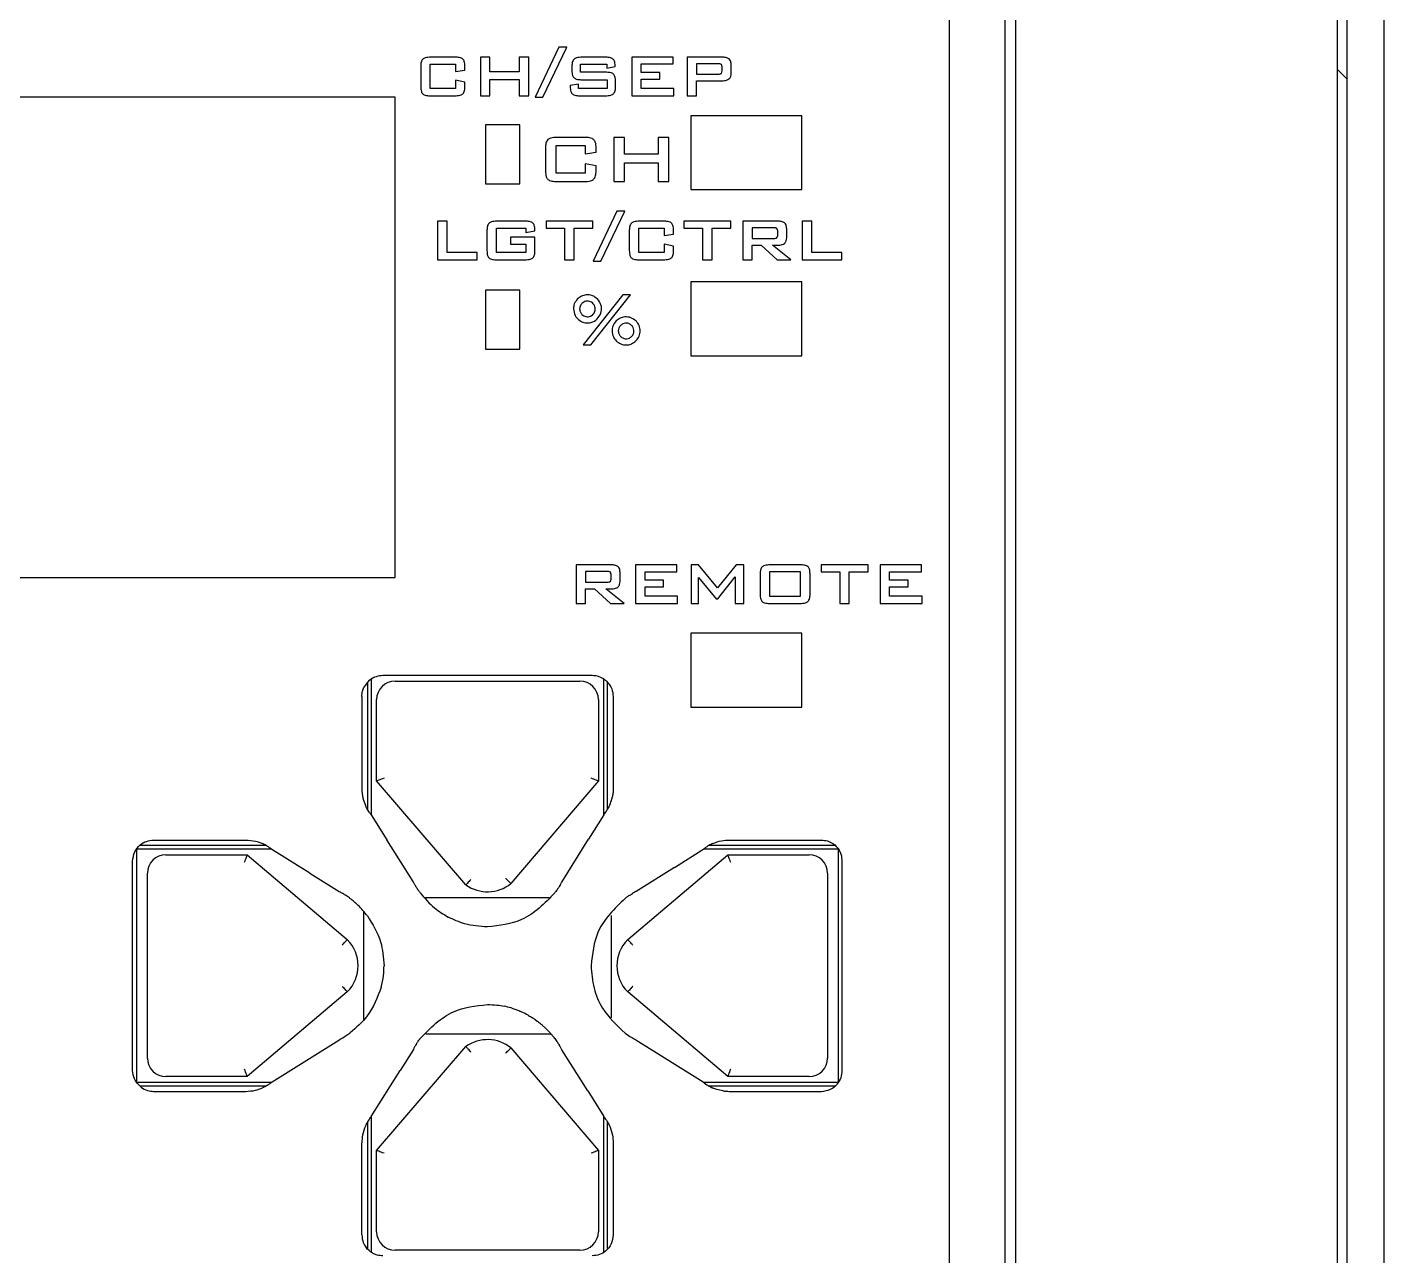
# Model space of a CAD drawing. Header units: millimetres. Extents: x 8 to 774, y 1 to 562.
# Drawn here: x 155.95 to 192.65, y 330.53 to 363.78 of the extents above; entities that cross this region are included whole.
import ezdxf

# ---------------------------------------------------------------- set-up
doc = ezdxf.new("R2010")
doc.units = ezdxf.units.MM
doc.layers.get('0').update_dxf_attribs({"lineweight": 9})

# ---------------------------------------------------------------- blocks, each defined once
blk = doc.blocks.new('A$C69731D33')
at = {"color": 7, "linetype": 'Continuous', "lineweight": 30}
for p, q in [((59, -2), (59, -127.5)), ((60, -2), (60, -127.5)), ((58.75, -127.946), (58.75, -2.7)), ((50.039, -9.711), (50.039, -90.289)), ((49.75, -10), (49.75, -90)), ((48.251, -87.501), (48.251, -12.5)), ((37.681, -21.647), (37.039, -23.001)), ((37.247, -23.001), (37.893, -21.647)), ((37.893, -21.647), (37.681, -21.647)), ((34.866, -21.917), (34.214, -21.917)), ((35.815, -21.917), (35.558, -21.917)), ((35.558, -21.917), (35.558, -22.961)), ((35.815, -22.314), (35.815, -21.917)), ((36.864, -21.917), (36.61, -21.917)), ((36.61, -21.917), (36.61, -22.314)), ((36.864, -22.961), (36.864, -21.917)), ((38.927, -21.917), (38.308, -21.917)), ((40.775, -21.917), (39.654, -21.917)), ((39.654, -21.917), (39.654, -22.961)), ((40.775, -22.101), (40.775, -21.917)), ((41.156, -21.917), (41.156, -22.961)), ((42.096, -21.917), (41.156, -21.917)), ((33.943, -22.163), (33.943, -22.714)), ((34.197, -22.761), (34.197, -22.109)), ((34.197, -22.109), (34.883, -22.109)), ((34.883, -22.109), (34.883, -22.302)), ((34.883, -22.302), (35.14, -22.264)), ((35.14, -22.264), (35.14, -22.163)), ((36.61, -22.314), (35.815, -22.314)), ((38.034, -22.163), (38.034, -22.28)), ((38.263, -22.325), (38.263, -22.104)), ((38.263, -22.104), (38.982, -22.104)), ((38.943, -22.325), (38.263, -22.325)), ((38.982, -22.104), (38.982, -22.216)), ((38.982, -22.216), (39.202, -22.169)), ((39.202, -22.169), (39.202, -22.144)), ((39.911, -22.329), (39.911, -22.101)), ((39.911, -22.101), (40.775, -22.101)), ((40.414, -22.329), (39.911, -22.329)), ((40.414, -22.509), (40.414, -22.329)), ((41.988, -22.097), (41.406, -22.097)), ((41.406, -22.097), (41.406, -22.374)), ((41.406, -22.374), (41.988, -22.374)), ((42.103, -22.181), (42.079, -22.116)), ((42.079, -22.355), (42.103, -22.29)), ((42.103, -22.29), (42.103, -22.181)), ((42.341, -22.351), (42.341, -22.12)), ((58.75, -22.25), (59, -22.5)), ((35.14, -22.591), (34.883, -22.539)), ((34.883, -22.539), (34.883, -22.761)), ((35.14, -22.714), (35.14, -22.591)), ((35.815, -22.521), (36.61, -22.521)), ((35.815, -22.961), (35.815, -22.521)), ((36.61, -22.521), (36.61, -22.961)), ((38.216, -22.643), (37.989, -22.685)), ((37.989, -22.685), (37.989, -22.714)), ((38.216, -22.766), (38.216, -22.643)), ((38.308, -22.527), (38.984, -22.527)), ((38.984, -22.527), (38.984, -22.766)), ((39.214, -22.714), (39.214, -22.571)), ((39.911, -22.766), (39.911, -22.509)), ((39.911, -22.509), (40.414, -22.509)), ((41.406, -22.961), (41.406, -22.554)), ((41.406, -22.554), (42.096, -22.554)), ((33.248, -23.001), (1.749, -23.001)), ((33.248, -36), (33.248, -23.001)), ((34.883, -22.761), (34.197, -22.761)), ((34.214, -22.961), (34.866, -22.961)), ((35.558, -22.961), (35.815, -22.961)), ((36.61, -22.961), (36.864, -22.961)), ((37.039, -23.001), (37.247, -23.001)), ((38.984, -22.766), (38.216, -22.766)), ((38.265, -22.961), (38.943, -22.961)), ((39.654, -22.961), (40.788, -22.961)), ((40.788, -22.766), (39.911, -22.766)), ((40.788, -22.961), (40.788, -22.766)), ((41.156, -22.961), (41.406, -22.961)), ((35.698, -23.745), (35.698, -25.345)), ((36.627, -23.745), (35.698, -23.745)), ((36.627, -25.345), (36.627, -23.745)), ((44.25, -23.5), (41.25, -23.5)), ((41.25, -23.5), (41.25, -25.5)), ((44.25, -25.5), (44.25, -23.5)), ((38.374, -24.088), (37.629, -24.088)), ((39.459, -24.088), (39.165, -24.088)), ((39.165, -24.088), (39.165, -25.282)), ((39.459, -24.542), (39.459, -24.088)), ((40.657, -24.088), (40.367, -24.088)), ((40.367, -24.088), (40.367, -24.542)), ((40.657, -25.282), (40.657, -24.088)), ((37.318, -24.37), (37.318, -24.999)), ((37.609, -25.053), (37.609, -24.308)), ((37.609, -24.308), (38.393, -24.308)), ((38.393, -24.308), (38.393, -24.528)), ((38.393, -24.528), (38.687, -24.485)), ((38.687, -24.485), (38.687, -24.37)), ((40.367, -24.542), (39.459, -24.542)), ((38.687, -24.859), (38.393, -24.8)), ((38.393, -24.8), (38.393, -25.053)), ((38.687, -24.999), (38.687, -24.859)), ((39.459, -24.779), (40.367, -24.779)), ((39.459, -25.282), (39.459, -24.779)), ((40.367, -24.779), (40.367, -25.282)), ((38.393, -25.053), (37.609, -25.053)), ((37.629, -25.282), (38.374, -25.282)), ((39.165, -25.282), (39.459, -25.282)), ((40.367, -25.282), (40.657, -25.282)), ((35.698, -25.345), (36.627, -25.345)), ((41.25, -25.5), (44.25, -25.5)), ((34.655, -26.355), (34.398, -26.355)), ((34.398, -26.355), (34.398, -27.399)), ((34.655, -27.204), (34.655, -26.355)), ((36.763, -26.355), (36.007, -26.355)), ((38.597, -26.355), (37.333, -26.355)), ((37.333, -26.355), (37.333, -26.542)), ((38.597, -26.542), (38.597, -26.355)), ((39.25, -26.085), (38.609, -27.439)), ((38.817, -27.439), (39.464, -26.085)), ((39.464, -26.085), (39.25, -26.085)), ((40.51, -26.355), (39.858, -26.355)), ((42.33, -26.355), (41.066, -26.355)), ((41.066, -26.355), (41.066, -26.542)), ((42.33, -26.542), (42.33, -26.355)), ((42.659, -26.355), (42.659, -27.399)), ((43.6, -26.355), (42.659, -26.355)), ((44.521, -26.355), (44.264, -26.355)), ((44.264, -26.355), (44.264, -27.399)), ((44.521, -27.204), (44.521, -26.355)), ((35.735, -26.601), (35.735, -27.152)), ((35.99, -27.199), (35.99, -26.547)), ((35.99, -26.547), (36.784, -26.547)), ((37.034, -26.791), (36.37, -26.791)), ((36.37, -26.791), (36.37, -26.977)), ((36.784, -26.547), (36.784, -26.659)), ((36.784, -26.659), (37.034, -26.617)), ((37.034, -26.617), (37.034, -26.589)), ((37.034, -27.152), (37.034, -26.791)), ((37.333, -26.542), (37.837, -26.542)), ((37.837, -26.542), (37.837, -27.399)), ((38.092, -27.399), (38.092, -26.542)), ((38.092, -26.542), (38.597, -26.542)), ((39.587, -26.601), (39.587, -27.152)), ((39.841, -27.199), (39.841, -26.547)), ((39.841, -26.547), (40.527, -26.547)), ((40.527, -26.547), (40.527, -26.74)), ((40.527, -26.74), (40.784, -26.702)), ((40.784, -26.702), (40.784, -26.601)), ((41.066, -26.542), (41.57, -26.542)), ((41.57, -26.542), (41.57, -27.399)), ((41.825, -27.399), (41.825, -26.542)), ((41.825, -26.542), (42.33, -26.542)), ((42.91, -26.535), (42.91, -26.824)), ((43.491, -26.535), (42.91, -26.535)), ((43.607, -26.619), (43.582, -26.554)), ((43.582, -26.805), (43.607, -26.74)), ((43.607, -26.74), (43.607, -26.619)), ((43.844, -26.804), (43.844, -26.558)), ((36.37, -26.977), (36.784, -26.977)), ((36.784, -26.977), (36.784, -27.199)), ((40.784, -27.029), (40.527, -26.977)), ((40.527, -26.977), (40.527, -27.199)), ((40.784, -27.152), (40.784, -27.029)), ((42.91, -26.824), (43.491, -26.824)), ((42.91, -27.399), (42.91, -27.004)), ((42.91, -27.004), (43.15, -27.004)), ((43.15, -27.004), (43.587, -27.399)), ((43.953, -27.399), (43.456, -27.004)), ((43.456, -27.004), (43.6, -27.004)), ((34.398, -27.399), (35.474, -27.399)), ((35.474, -27.204), (34.655, -27.204)), ((35.474, -27.399), (35.474, -27.204)), ((36.784, -27.199), (35.99, -27.199)), ((36.007, -27.399), (36.763, -27.399)), ((37.837, -27.399), (38.092, -27.399)), ((38.609, -27.439), (38.817, -27.439)), ((40.527, -27.199), (39.841, -27.199)), ((39.858, -27.399), (40.51, -27.399)), ((41.57, -27.399), (41.825, -27.399)), ((42.659, -27.399), (42.91, -27.399)), ((43.587, -27.399), (43.953, -27.399)), ((44.264, -27.399), (45.339, -27.399)), ((45.339, -27.204), (44.521, -27.204)), ((45.339, -27.399), (45.339, -27.204)), ((35.698, -28.219), (35.698, -29.819)), ((36.627, -28.219), (35.698, -28.219)), ((36.627, -29.819), (36.627, -28.219)), ((44.25, -28), (41.25, -28)), ((41.25, -28), (41.25, -30)), ((44.25, -30), (44.25, -28)), ((39.409, -28.349), (38.335, -29.703)), ((38.545, -29.703), (39.62, -28.349)), ((39.62, -28.349), (39.409, -28.349)), ((38.335, -29.703), (38.545, -29.703)), ((35.698, -29.819), (36.627, -29.819)), ((41.25, -30), (44.25, -30)), ((38.151, -35.654), (38.151, -36.698)), ((39.091, -35.654), (38.151, -35.654)), ((38.402, -35.834), (38.402, -36.123)), ((38.982, -35.834), (38.402, -35.834)), ((39.098, -35.918), (39.074, -35.853)), ((39.098, -36.039), (39.098, -35.918)), ((39.336, -36.103), (39.336, -35.857)), ((40.876, -35.654), (39.756, -35.654)), ((39.756, -35.654), (39.756, -36.698)), ((40.012, -36.067), (40.012, -35.839)), ((40.012, -35.839), (40.876, -35.839)), ((40.876, -35.839), (40.876, -35.654)), ((41.46, -35.654), (41.257, -35.654)), ((41.257, -35.654), (41.257, -36.698)), ((41.972, -36.274), (41.46, -35.654)), ((42.481, -35.654), (41.972, -36.274)), ((42.686, -35.654), (42.481, -35.654)), ((42.686, -36.698), (42.686, -35.654)), ((43.126, -35.9), (43.126, -36.451)), ((43.38, -35.846), (43.38, -36.498)), ((44.222, -35.846), (43.38, -35.846)), ((44.205, -35.654), (43.397, -35.654)), ((44.222, -36.498), (44.222, -35.846)), ((44.476, -36.451), (44.476, -35.9)), ((46.044, -35.654), (44.78, -35.654)), ((44.78, -35.654), (44.78, -35.841)), ((44.78, -35.841), (45.284, -35.841)), ((45.284, -35.841), (45.284, -36.698)), ((45.538, -36.698), (45.538, -35.841)), ((45.538, -35.841), (46.044, -35.841)), ((46.044, -35.841), (46.044, -35.654)), ((47.493, -35.654), (46.373, -35.654)), ((46.373, -35.654), (46.373, -36.698)), ((46.63, -36.067), (46.63, -35.839)), ((46.63, -35.839), (47.493, -35.839)), ((47.493, -35.839), (47.493, -35.654)), ((1.749, -36), (33.248, -36)), ((38.402, -36.123), (38.982, -36.123)), ((38.402, -36.698), (38.402, -36.303)), ((38.402, -36.303), (38.641, -36.303)), ((38.641, -36.303), (39.079, -36.698)), ((39.444, -36.698), (38.948, -36.303)), ((38.948, -36.303), (39.091, -36.303)), ((39.074, -36.104), (39.098, -36.039)), ((40.515, -36.067), (40.012, -36.067)), ((40.012, -36.503), (40.012, -36.246)), ((40.012, -36.246), (40.515, -36.246)), ((40.515, -36.246), (40.515, -36.067)), ((41.46, -35.997), (41.933, -36.573)), ((41.46, -36.698), (41.46, -35.997)), ((41.982, -36.573), (42.449, -35.98)), ((42.449, -35.98), (42.449, -36.698)), ((47.132, -36.067), (46.63, -36.067)), ((46.63, -36.503), (46.63, -36.246)), ((46.63, -36.246), (47.132, -36.246)), ((47.132, -36.246), (47.132, -36.067)), ((38.151, -36.698), (38.402, -36.698)), ((39.079, -36.698), (39.444, -36.698)), ((39.756, -36.698), (40.889, -36.698)), ((40.889, -36.503), (40.012, -36.503)), ((40.889, -36.698), (40.889, -36.503)), ((41.257, -36.698), (41.46, -36.698)), ((41.933, -36.573), (41.982, -36.573)), ((42.449, -36.698), (42.686, -36.698)), ((43.38, -36.498), (44.222, -36.498)), ((43.397, -36.698), (44.205, -36.698)), ((45.284, -36.698), (45.538, -36.698)), ((46.373, -36.698), (47.506, -36.698)), ((47.506, -36.503), (46.63, -36.503)), ((47.506, -36.698), (47.506, -36.503)), ((44.25, -37.5), (41.25, -37.5)), ((41.25, -37.5), (41.25, -39.5)), ((44.25, -39.5), (44.25, -37.5)), ((32.5, -38.858), (32.5, -42.266)), ((32.6, -38.751), (32.6, -42.41)), ((38.582, -38.651), (32.918, -38.651)), ((33.25, -38.8), (38.25, -38.8)), ((38.9, -42.411), (38.9, -38.76)), ((39, -42.267), (39, -38.849)), ((32.35, -39.216), (32.35, -41.711)), ((39.15, -39.217), (39.15, -41.711)), ((32.75, -41.5), (32.75, -39.3)), ((38.75, -39.3), (38.75, -41.5)), ((41.25, -39.5), (44.25, -39.5)), ((35.167, -44.312), (32.75, -41.5)), ((38.75, -41.5), (36.381, -44.276)), ((32.445, -42.159), (32.445, -42.162)), ((32.446, -42.164), (32.445, -42.162)), ((39.052, -42.168), (39.055, -42.159)), ((32.607, -42.419), (33.027, -43.09)), ((38.896, -42.418), (38.486, -43.072)), ((38.896, -42.417), (38.897, -42.416)), ((29.768, -43.25), (26.34, -43.25)), ((26.717, -43.1), (29.211, -43.1)), ((29.66, -43.194), (29.66, -43.194)), ((29.667, -43.197), (29.661, -43.194)), ((33.738, -44.225), (33.027, -43.09)), ((37.757, -44.236), (38.486, -43.072)), ((45.149, -43.25), (41.733, -43.25)), ((41.84, -43.194), (41.837, -43.197)), ((41.84, -43.194), (41.84, -43.195)), ((42.289, -43.1), (44.783, -43.1)), ((26.15, -49.333), (26.15, -43.667)), ((26.25, -43.365), (26.25, -49.627)), ((29.91, -43.35), (26.262, -43.35)), ((27.05, -43.5), (29.25, -43.5)), ((29.25, -43.5), (31.957, -45.793)), ((30.941, -43.995), (29.918, -43.356)), ((39.543, -45.793), (42.25, -43.5)), ((40.808, -43.841), (41.579, -43.357)), ((45.25, -43.35), (41.589, -43.35)), ((42.25, -43.5), (44.45, -43.5)), ((45.25, -49.641), (45.25, -43.355)), ((45.348, -49.335), (45.348, -43.667)), ((26.55, -49), (26.55, -44)), ((30.941, -43.995), (31.737, -44.494)), ((40.808, -43.841), (39.776, -44.489)), ((44.95, -44), (44.95, -49)), ((32.029, -44.677), (32.013, -44.667)), ((32.029, -44.68), (32.029, -44.677)), ((33.931, -44.531), (33.929, -44.529)), ((34.045, -44.65), (37.422, -44.65)), ((37.573, -44.529), (37.571, -44.529)), ((37.584, -44.512), (37.573, -44.529)), ((32.4, -47.952), (32.4, -45.034)), ((39.1, -45.14), (39.1, -47.91)), ((31.957, -47.207), (29.25, -49.5)), ((42.25, -49.5), (39.543, -47.207)), ((36.617, -47.727), (36.611, -47.725)), ((36.617, -47.727), (36.619, -47.728)), ((36.85, -47.84), (36.83, -47.83)), ((36.85, -47.84), (36.861, -47.846)), ((37.038, -47.956), (37.095, -47.999)), ((32.03, -48.32), (32.029, -48.321)), ((37.474, -48.35), (34.079, -48.35)), ((37.232, -48.106), (37.323, -48.193)), ((37.323, -48.193), (37.409, -48.278)), ((39.472, -48.322), (39.472, -48.325)), ((39.487, -48.334), (39.472, -48.325)), ((29.921, -49.643), (31.725, -48.512)), ((32.75, -51.5), (35.167, -48.688)), ((33.744, -48.763), (33.386, -49.335)), ((33.916, -48.488), (33.921, -48.48)), ((33.928, -48.471), (33.921, -48.48)), ((33.928, -48.471), (33.929, -48.471)), ((36.381, -48.724), (38.75, -51.5)), ((37.571, -48.471), (37.57, -48.471)), ((37.571, -48.471), (37.571, -48.471)), ((38.46, -49.889), (37.76, -48.776)), ((39.763, -48.506), (41.583, -49.646)), ((29.25, -49.5), (27.05, -49.5)), ((32.605, -50.582), (33.386, -49.335)), ((44.45, -49.5), (42.25, -49.5)), ((26.25, -49.65), (29.912, -49.65)), ((26.348, -49.75), (29.767, -49.75)), ((26.718, -49.9), (29.21, -49.9)), ((29.664, -49.804), (29.661, -49.806)), ((29.661, -49.805), (29.661, -49.806)), ((38.46, -49.889), (38.893, -50.58)), ((41.589, -49.65), (45.25, -49.65)), ((41.733, -49.75), (45.149, -49.75)), ((41.83, -49.801), (41.839, -49.807)), ((41.84, -49.807), (41.839, -49.807)), ((41.84, -49.807), (41.84, -49.807)), ((42.288, -49.9), (44.783, -49.9)), ((32.6, -50.589), (32.6, -54.245)), ((38.9, -54.246), (38.9, -50.59)), ((32.443, -50.839), (32.445, -50.836)), ((32.443, -50.839), (32.445, -50.839)), ((32.448, -50.833), (32.445, -50.836)), ((32.5, -50.735), (32.5, -54.158)), ((39, -54.15), (39, -50.733)), ((39.054, -50.836), (39.055, -50.839)), ((39.055, -50.839), (39.055, -50.839)), ((39.056, -50.84), (39.055, -50.84)), ((32.35, -53.784), (32.35, -51.289)), ((39.15, -51.289), (39.15, -53.784)), ((32.75, -53.7), (32.75, -51.5)), ((38.75, -51.5), (38.75, -53.7)), ((38.25, -54.2), (33.25, -54.2))]:
    blk.add_line(p, q, dxfattribs=at)
at = {"color": 7, "linetype": 'Continuous', "lineweight": 30, "flags": 128}
for points in [[(32.95, -41.426), (32.911, -41.44), (32.873, -41.454), (32.839, -41.467), (32.809, -41.478), (32.784, -41.488), (32.765, -41.494), (32.754, -41.499), (32.75, -41.5)], [(38.75, -41.5), (38.746, -41.499), (38.735, -41.494), (38.716, -41.488), (38.691, -41.478), (38.661, -41.467), (38.627, -41.454), (38.589, -41.441), (38.55, -41.426)], [(29.177, -43.7), (29.191, -43.661), (29.205, -43.623), (29.217, -43.589), (29.229, -43.559), (29.238, -43.534), (29.244, -43.515), (29.249, -43.504), (29.25, -43.5)], [(42.25, -43.5), (42.251, -43.504), (42.256, -43.515), (42.262, -43.534), (42.271, -43.559), (42.283, -43.589), (42.295, -43.623), (42.309, -43.661), (42.323, -43.7)], [(29.25, -49.5), (29.249, -49.496), (29.244, -49.485), (29.238, -49.466), (29.229, -49.441), (29.217, -49.411), (29.205, -49.377), (29.191, -49.339), (29.177, -49.3)], [(42.323, -49.3), (42.309, -49.339), (42.295, -49.377), (42.283, -49.411), (42.271, -49.441), (42.262, -49.466), (42.256, -49.485), (42.251, -49.496), (42.25, -49.5)], [(32.95, -51.574), (32.911, -51.56), (32.873, -51.546), (32.839, -51.533), (32.809, -51.522), (32.784, -51.512), (32.765, -51.506), (32.754, -51.501), (32.75, -51.5)], [(38.75, -51.5), (38.746, -51.501), (38.735, -51.506), (38.716, -51.512), (38.691, -51.522), (38.661, -51.533), (38.627, -51.546), (38.589, -51.559), (38.55, -51.574)]]:
    blk.add_lwpolyline(points, dxfattribs=at)
at = {"color": 7, "linetype": 'Continuous', "lineweight": 30}
for centre, radius, start, end in [((33.25, -39.3), 0.5, 90, 180), ((38.25, -39.3), 0.5, 0, 90), ((27.05, -44), 0.5, 90, 180), ((44.45, -44), 0.5, 0, 90), ((35.75, -43.5), 1, 234.3259, 309.1421), ((31.25, -46.5), 1, 315, 45), ((40.25, -46.5), 1, 135, 225), ((35.75, -49.5), 1, 50.8579, 125.6741), ((27.05, -49), 0.5, 180, 270), ((44.45, -49), 0.5, 270, 0), ((33.25, -53.7), 0.5, 180, 270), ((38.25, -53.7), 0.5, 270, 0)]:
    blk.add_arc(centre, radius, start, end, dxfattribs=at)
for points, knots in [([(33.999, -21.969), (33.989, -21.98), (33.967, -22.006), (33.946, -22.073), (33.944, -22.127), (33.943, -22.163)], [0, 0, 0, 0, 0.218286, 0.476817, 1, 1, 1, 1]), ([(34.214, -21.917), (34.164, -21.919), (34.101, -21.921), (34.029, -21.946), (34.008, -21.962), (33.999, -21.969)], [0, 0, 0, 0, 0.65212, 0.840591, 1, 1, 1, 1]), ([(35.084, -21.969), (35.071, -21.96), (35.042, -21.939), (34.967, -21.92), (34.907, -21.918), (34.866, -21.917)], [0, 0, 0, 0, 0.206302, 0.464203, 1, 1, 1, 1]), ([(35.14, -22.163), (35.138, -22.118), (35.136, -22.061), (35.108, -21.996), (35.092, -21.978), (35.084, -21.969)], [0, 0, 0, 0, 0.63977, 0.831051, 1, 1, 1, 1]), ([(38.091, -21.969), (38.081, -21.981), (38.059, -22.006), (38.037, -22.073), (38.035, -22.127), (38.034, -22.163)], [0, 0, 0, 0, 0.22009, 0.479272, 1, 1, 1, 1]), ([(38.308, -21.917), (38.258, -21.919), (38.194, -21.921), (38.121, -21.946), (38.1, -21.962), (38.091, -21.969)], [0, 0, 0, 0, 0.652267, 0.840759, 1, 1, 1, 1]), ([(39.144, -21.967), (39.131, -21.958), (39.101, -21.939), (39.027, -21.92), (38.967, -21.918), (38.927, -21.917)], [0, 0, 0, 0, 0.208667, 0.467435, 1, 1, 1, 1]), ([(39.202, -22.144), (39.202, -22.122), (39.2, -22.082), (39.188, -22.031), (39.169, -21.992), (39.152, -21.975), (39.144, -21.967)], [0, 0, 0, 0, 0.339427, 0.624642, 0.819755, 1, 1, 1, 1]), ([(42.284, -21.965), (42.271, -21.956), (42.245, -21.938), (42.181, -21.92), (42.13, -21.918), (42.096, -21.917)], [0, 0, 0, 0, 0.22414, 0.486544, 1, 1, 1, 1]), ([(42.341, -22.12), (42.34, -22.101), (42.338, -22.067), (42.324, -22.01), (42.298, -21.981), (42.284, -21.965)], [0, 0, 0, 0, 0.326871, 0.609167, 1, 1, 1, 1]), ([(38.034, -22.28), (38.036, -22.325), (38.038, -22.383), (38.066, -22.447), (38.083, -22.466), (38.091, -22.475)], [0, 0, 0, 0, 0.638047, 0.829968, 1, 1, 1, 1]), ([(39.159, -22.376), (39.146, -22.367), (39.117, -22.347), (39.043, -22.328), (38.983, -22.326), (38.943, -22.325)], [0, 0, 0, 0, 0.206092, 0.463624, 1, 1, 1, 1]), ([(39.214, -22.571), (39.213, -22.526), (39.21, -22.468), (39.183, -22.403), (39.167, -22.385), (39.159, -22.376)], [0, 0, 0, 0, 0.641723, 0.832389, 1, 1, 1, 1]), ([(42.079, -22.116), (42.073, -22.113), (42.061, -22.105), (42.029, -22.098), (42.004, -22.097), (41.988, -22.097)], [0, 0, 0, 0, 0.204848, 0.463416, 1, 1, 1, 1]), ([(41.988, -22.374), (42.008, -22.373), (42.035, -22.373), (42.065, -22.363), (42.074, -22.357), (42.079, -22.355)], [0, 0, 0, 0, 0.654204, 0.842745, 1, 1, 1, 1]), ([(42.283, -22.506), (42.293, -22.496), (42.313, -22.476), (42.337, -22.422), (42.339, -22.379), (42.341, -22.351)], [0, 0, 0, 0, 0.24638, 0.509543, 1, 1, 1, 1]), ([(33.943, -22.714), (33.944, -22.759), (33.947, -22.817), (33.975, -22.882), (33.992, -22.901), (33.999, -22.909)], [0, 0, 0, 0, 0.639492, 0.830846, 1, 1, 1, 1]), ([(35.083, -22.909), (35.093, -22.897), (35.115, -22.872), (35.136, -22.804), (35.138, -22.75), (35.14, -22.714)], [0, 0, 0, 0, 0.219481, 0.478166, 1, 1, 1, 1]), ([(37.989, -22.714), (37.991, -22.759), (37.994, -22.817), (38.021, -22.882), (38.038, -22.901), (38.046, -22.909)], [0, 0, 0, 0, 0.639021, 0.830426, 1, 1, 1, 1]), ([(38.091, -22.475), (38.103, -22.484), (38.132, -22.504), (38.207, -22.524), (38.267, -22.526), (38.308, -22.527)], [0, 0, 0, 0, 0.2069, 0.464817, 1, 1, 1, 1]), ([(39.157, -22.909), (39.167, -22.898), (39.189, -22.872), (39.211, -22.805), (39.213, -22.75), (39.214, -22.714)], [0, 0, 0, 0, 0.218064, 0.476624, 1, 1, 1, 1]), ([(42.096, -22.554), (42.138, -22.553), (42.205, -22.552), (42.262, -22.518), (42.283, -22.506)], [0, 0, 0, 0, 0.629622, 1, 1, 1, 1]), ([(33.999, -22.909), (34.012, -22.918), (34.041, -22.939), (34.115, -22.958), (34.174, -22.96), (34.214, -22.961)], [0, 0, 0, 0, 0.208452, 0.466882, 1, 1, 1, 1]), ([(34.866, -22.961), (34.916, -22.96), (34.98, -22.957), (35.052, -22.932), (35.074, -22.916), (35.083, -22.909)], [0, 0, 0, 0, 0.65125, 0.840081, 1, 1, 1, 1]), ([(38.046, -22.909), (38.059, -22.918), (38.089, -22.939), (38.164, -22.958), (38.224, -22.96), (38.265, -22.961)], [0, 0, 0, 0, 0.207287, 0.465529, 1, 1, 1, 1]), ([(38.943, -22.961), (38.992, -22.96), (39.055, -22.957), (39.127, -22.932), (39.148, -22.917), (39.157, -22.909)], [0, 0, 0, 0, 0.650278, 0.839463, 1, 1, 1, 1]), ([(37.383, -24.148), (37.371, -24.161), (37.347, -24.19), (37.323, -24.267), (37.32, -24.328), (37.318, -24.37)], [0, 0, 0, 0, 0.218011, 0.476759, 1, 1, 1, 1]), ([(37.629, -24.088), (37.572, -24.09), (37.5, -24.093), (37.417, -24.121), (37.394, -24.139), (37.383, -24.148)], [0, 0, 0, 0, 0.651866, 0.840492, 1, 1, 1, 1]), ([(38.623, -24.148), (38.608, -24.137), (38.575, -24.114), (38.489, -24.092), (38.421, -24.09), (38.374, -24.088)], [0, 0, 0, 0, 0.20565, 0.463132, 1, 1, 1, 1]), ([(38.687, -24.37), (38.685, -24.319), (38.682, -24.253), (38.651, -24.179), (38.632, -24.158), (38.623, -24.148)], [0, 0, 0, 0, 0.639499, 0.830924, 1, 1, 1, 1]), ([(37.318, -24.999), (37.321, -25.051), (37.324, -25.117), (37.355, -25.191), (37.374, -25.213), (37.383, -25.223)], [0, 0, 0, 0, 0.640374, 0.831655, 1, 1, 1, 1]), ([(37.383, -25.223), (37.398, -25.233), (37.431, -25.256), (37.515, -25.278), (37.583, -25.28), (37.629, -25.282)], [0, 0, 0, 0, 0.209145, 0.46783, 1, 1, 1, 1]), ([(38.374, -25.282), (38.431, -25.28), (38.504, -25.278), (38.587, -25.249), (38.611, -25.23), (38.622, -25.222)], [0, 0, 0, 0, 0.652591, 0.840908, 1, 1, 1, 1]), ([(38.622, -25.222), (38.633, -25.209), (38.658, -25.179), (38.683, -25.102), (38.685, -25.041), (38.687, -24.999)], [0, 0, 0, 0, 0.219398, 0.478239, 1, 1, 1, 1]), ([(35.792, -26.407), (35.782, -26.418), (35.76, -26.444), (35.739, -26.511), (35.737, -26.565), (35.735, -26.601)], [0, 0, 0, 0, 0.218345, 0.476816, 1, 1, 1, 1]), ([(36.007, -26.355), (35.957, -26.357), (35.894, -26.359), (35.822, -26.384), (35.801, -26.4), (35.792, -26.407)], [0, 0, 0, 0, 0.652135, 0.840587, 1, 1, 1, 1]), ([(36.977, -26.406), (36.965, -26.397), (36.936, -26.377), (36.862, -26.358), (36.803, -26.356), (36.763, -26.355)], [0, 0, 0, 0, 0.20799, 0.466508, 1, 1, 1, 1]), ([(37.034, -26.589), (37.032, -26.547), (37.029, -26.492), (37.002, -26.432), (36.985, -26.414), (36.977, -26.406)], [0, 0, 0, 0, 0.631396, 0.82497, 1, 1, 1, 1]), ([(39.643, -26.407), (39.633, -26.418), (39.612, -26.444), (39.59, -26.511), (39.588, -26.565), (39.587, -26.601)], [0, 0, 0, 0, 0.218345, 0.476816, 1, 1, 1, 1]), ([(39.858, -26.355), (39.809, -26.357), (39.745, -26.359), (39.673, -26.384), (39.652, -26.4), (39.643, -26.407)], [0, 0, 0, 0, 0.652075, 0.840669, 1, 1, 1, 1]), ([(40.728, -26.407), (40.715, -26.398), (40.686, -26.377), (40.611, -26.358), (40.551, -26.356), (40.51, -26.355)], [0, 0, 0, 0, 0.206081, 0.463607, 1, 1, 1, 1]), ([(40.784, -26.601), (40.782, -26.556), (40.78, -26.499), (40.752, -26.434), (40.736, -26.416), (40.728, -26.407)], [0, 0, 0, 0, 0.639539, 0.831003, 1, 1, 1, 1]), ([(43.786, -26.403), (43.774, -26.394), (43.747, -26.376), (43.684, -26.358), (43.633, -26.356), (43.6, -26.355)], [0, 0, 0, 0, 0.226172, 0.488664, 1, 1, 1, 1]), ([(43.844, -26.558), (43.843, -26.539), (43.842, -26.505), (43.827, -26.448), (43.801, -26.419), (43.786, -26.403)], [0, 0, 0, 0, 0.326304, 0.608394, 1, 1, 1, 1]), ([(43.582, -26.554), (43.576, -26.551), (43.564, -26.543), (43.533, -26.536), (43.508, -26.535), (43.491, -26.535)], [0, 0, 0, 0, 0.204912, 0.463501, 1, 1, 1, 1]), ([(35.735, -27.152), (35.737, -27.197), (35.74, -27.255), (35.767, -27.32), (35.784, -27.339), (35.792, -27.347)], [0, 0, 0, 0, 0.64019, 0.831369, 1, 1, 1, 1]), ([(36.978, -27.347), (36.988, -27.336), (37.009, -27.31), (37.03, -27.243), (37.032, -27.188), (37.034, -27.152)], [0, 0, 0, 0, 0.217079, 0.475561, 1, 1, 1, 1]), ([(39.587, -27.152), (39.589, -27.197), (39.591, -27.255), (39.619, -27.32), (39.635, -27.339), (39.643, -27.347)], [0, 0, 0, 0, 0.640025, 0.831311, 1, 1, 1, 1]), ([(40.727, -27.347), (40.737, -27.335), (40.759, -27.31), (40.78, -27.242), (40.783, -27.188), (40.784, -27.152)], [0, 0, 0, 0, 0.219198, 0.478129, 1, 1, 1, 1]), ([(43.491, -26.824), (43.512, -26.823), (43.538, -26.823), (43.569, -26.813), (43.578, -26.807), (43.582, -26.805)], [0, 0, 0, 0, 0.654221, 0.842784, 1, 1, 1, 1]), ([(43.6, -27.004), (43.642, -27.003), (43.708, -27.002), (43.765, -26.969), (43.786, -26.957)], [0, 0, 0, 0, 0.630089, 1, 1, 1, 1]), ([(43.786, -26.957), (43.796, -26.947), (43.817, -26.927), (43.84, -26.874), (43.843, -26.831), (43.844, -26.804)], [0, 0, 0, 0, 0.246809, 0.509861, 1, 1, 1, 1]), ([(35.792, -27.347), (35.804, -27.356), (35.833, -27.377), (35.907, -27.396), (35.966, -27.398), (36.007, -27.399)], [0, 0, 0, 0, 0.207095, 0.464934, 1, 1, 1, 1]), ([(36.763, -27.399), (36.812, -27.398), (36.876, -27.395), (36.947, -27.37), (36.968, -27.355), (36.978, -27.347)], [0, 0, 0, 0, 0.651494, 0.84014, 1, 1, 1, 1]), ([(39.643, -27.347), (39.656, -27.356), (39.685, -27.377), (39.759, -27.396), (39.818, -27.398), (39.858, -27.399)], [0, 0, 0, 0, 0.208724, 0.467035, 1, 1, 1, 1]), ([(40.51, -27.399), (40.56, -27.398), (40.624, -27.395), (40.697, -27.37), (40.718, -27.354), (40.727, -27.347)], [0, 0, 0, 0, 0.65226, 0.84071, 1, 1, 1, 1]), ([(38.186, -28.458), (38.151, -28.501), (38.087, -28.58), (38.079, -28.681), (38.076, -28.726)], [0, 0, 0, 0, 0.553552, 1, 1, 1, 1]), ([(38.076, -28.726), (38.084, -28.787), (38.102, -28.913), (38.225, -29.039), (38.357, -29.102), (38.481, -29.114), (38.624, -29.081), (38.758, -28.975), (38.842, -28.803), (38.837, -28.608), (38.762, -28.508), (38.724, -28.459)], [0, 0, 0, 0, 0.124034, 0.252898, 0.334993, 0.418858, 0.50025, 0.627385, 0.750962, 0.877056, 1, 1, 1, 1]), ([(38.724, -28.459), (38.681, -28.424), (38.591, -28.355), (38.431, -28.342), (38.288, -28.374), (38.22, -28.43), (38.186, -28.458)], [0, 0, 0, 0, 0.276281, 0.560637, 0.780359, 1, 1, 1, 1]), ([(38.306, -28.582), (38.286, -28.606), (38.25, -28.65), (38.246, -28.706), (38.243, -28.73)], [0, 0, 0, 0, 0.563089, 1, 1, 1, 1]), ([(38.305, -28.878), (38.321, -28.892), (38.352, -28.919), (38.412, -28.94), (38.475, -28.942), (38.537, -28.928), (38.591, -28.895), (38.634, -28.849), (38.661, -28.792), (38.669, -28.73), (38.661, -28.668), (38.633, -28.611), (38.59, -28.565), (38.536, -28.531), (38.475, -28.516), (38.413, -28.519), (38.353, -28.54), (38.322, -28.567), (38.306, -28.582)], [0, 0, 0, 0, 0.062967, 0.123343, 0.186977, 0.249799, 0.311987, 0.37598, 0.436772, 0.499366, 0.562114, 0.623477, 0.688506, 0.750997, 0.813288, 0.87622, 0.936403, 1, 1, 1, 1]), ([(38.243, -28.73), (38.247, -28.761), (38.253, -28.817), (38.289, -28.859), (38.305, -28.878)], [0, 0, 0, 0, 0.553854, 1, 1, 1, 1]), ([(39.769, -29.055), (39.724, -29.021), (39.635, -28.951), (39.474, -28.938), (39.332, -28.97), (39.264, -29.026), (39.23, -29.054)], [0, 0, 0, 0, 0.277776, 0.562758, 0.780859, 1, 1, 1, 1]), ([(39.23, -29.054), (39.195, -29.098), (39.131, -29.177), (39.124, -29.278), (39.12, -29.322)], [0, 0, 0, 0, 0.553764, 1, 1, 1, 1]), ([(39.12, -29.322), (39.126, -29.378), (39.137, -29.48), (39.203, -29.556), (39.233, -29.591)], [0, 0, 0, 0, 0.554559, 1, 1, 1, 1]), ([(39.233, -29.591), (39.271, -29.623), (39.349, -29.687), (39.499, -29.712), (39.648, -29.685), (39.771, -29.596), (39.86, -29.472), (39.887, -29.323), (39.863, -29.172), (39.8, -29.094), (39.769, -29.055)], [0, 0, 0, 0, 0.125995, 0.249934, 0.373219, 0.499729, 0.626512, 0.750592, 0.87545, 1, 1, 1, 1]), ([(39.351, -29.176), (39.331, -29.201), (39.296, -29.244), (39.291, -29.3), (39.289, -29.325)], [0, 0, 0, 0, 0.563262, 1, 1, 1, 1]), ([(39.289, -29.325), (39.292, -29.356), (39.298, -29.412), (39.335, -29.455), (39.351, -29.474)], [0, 0, 0, 0, 0.556367, 1, 1, 1, 1]), ([(39.649, -29.175), (39.624, -29.156), (39.575, -29.116), (39.486, -29.108), (39.407, -29.128), (39.37, -29.16), (39.351, -29.176)], [0, 0, 0, 0, 0.281579, 0.562351, 0.777544, 1, 1, 1, 1]), ([(39.649, -29.474), (39.669, -29.45), (39.708, -29.401), (39.716, -29.311), (39.696, -29.232), (39.665, -29.194), (39.649, -29.175)], [0, 0, 0, 0, 0.278339, 0.560807, 0.777321, 1, 1, 1, 1]), ([(39.351, -29.474), (39.375, -29.493), (39.424, -29.532), (39.513, -29.54), (39.592, -29.521), (39.63, -29.49), (39.649, -29.474)], [0, 0, 0, 0, 0.278291, 0.560229, 0.778528, 1, 1, 1, 1]), ([(39.074, -35.853), (39.068, -35.85), (39.056, -35.842), (39.024, -35.835), (38.999, -35.834), (38.982, -35.834)], [0, 0, 0, 0, 0.206175, 0.464915, 1, 1, 1, 1]), ([(39.278, -35.702), (39.266, -35.694), (39.239, -35.676), (39.175, -35.658), (39.125, -35.655), (39.091, -35.654)], [0, 0, 0, 0, 0.226637, 0.489555, 1, 1, 1, 1]), ([(39.336, -35.857), (39.335, -35.838), (39.334, -35.804), (39.319, -35.748), (39.293, -35.719), (39.278, -35.702)], [0, 0, 0, 0, 0.326569, 0.608721, 1, 1, 1, 1]), ([(43.181, -35.706), (43.171, -35.718), (43.15, -35.743), (43.129, -35.81), (43.127, -35.864), (43.126, -35.9)], [0, 0, 0, 0, 0.217387, 0.476009, 1, 1, 1, 1]), ([(43.397, -35.654), (43.347, -35.656), (43.284, -35.658), (43.211, -35.683), (43.19, -35.699), (43.181, -35.706)], [0, 0, 0, 0, 0.653884, 0.84179, 1, 1, 1, 1]), ([(44.421, -35.706), (44.409, -35.697), (44.38, -35.676), (44.305, -35.658), (44.245, -35.656), (44.205, -35.654)], [0, 0, 0, 0, 0.204533, 0.461818, 1, 1, 1, 1]), ([(44.476, -35.9), (44.474, -35.856), (44.472, -35.798), (44.445, -35.733), (44.429, -35.715), (44.421, -35.706)], [0, 0, 0, 0, 0.640872, 0.831932, 1, 1, 1, 1]), ([(38.982, -36.123), (39.003, -36.123), (39.03, -36.122), (39.06, -36.113), (39.07, -36.107), (39.074, -36.104)], [0, 0, 0, 0, 0.652675, 0.841602, 1, 1, 1, 1]), ([(39.091, -36.303), (39.133, -36.302), (39.2, -36.301), (39.257, -36.268), (39.278, -36.256)], [0, 0, 0, 0, 0.62958, 1, 1, 1, 1]), ([(39.278, -36.256), (39.288, -36.246), (39.309, -36.226), (39.332, -36.173), (39.334, -36.13), (39.336, -36.103)], [0, 0, 0, 0, 0.246846, 0.509892, 1, 1, 1, 1]), ([(43.126, -36.451), (43.127, -36.496), (43.13, -36.554), (43.157, -36.619), (43.173, -36.638), (43.181, -36.647)], [0, 0, 0, 0, 0.641059, 0.832133, 1, 1, 1, 1]), ([(43.181, -36.647), (43.194, -36.656), (43.222, -36.676), (43.297, -36.695), (43.357, -36.697), (43.397, -36.698)], [0, 0, 0, 0, 0.205637, 0.463146, 1, 1, 1, 1]), ([(44.205, -36.698), (44.254, -36.697), (44.317, -36.695), (44.389, -36.67), (44.41, -36.654), (44.42, -36.647)], [0, 0, 0, 0, 0.65208, 0.840672, 1, 1, 1, 1]), ([(44.42, -36.647), (44.43, -36.635), (44.451, -36.609), (44.472, -36.542), (44.475, -36.488), (44.476, -36.451)], [0, 0, 0, 0, 0.217527, 0.476031, 1, 1, 1, 1]), ([(32.918, -38.651), (32.858, -38.656), (32.738, -38.668), (32.545, -38.766), (32.46, -38.891), (32.408, -38.967)], [0, 0, 0, 0, 0.289588, 0.568624, 1, 1, 1, 1]), ([(38.965, -38.798), (38.902, -38.752), (38.787, -38.668), (38.646, -38.656), (38.582, -38.651)], [0, 0, 0, 0, 0.549774, 1, 1, 1, 1]), ([(38.965, -38.798), (39.022, -38.865), (39.128, -38.986), (39.143, -39.145), (39.15, -39.217)], [0, 0, 0, 0, 0.549844, 1, 1, 1, 1]), ([(32.35, -39.216), (32.353, -39.167), (32.359, -39.08), (32.393, -39.001), (32.408, -38.967)], [0, 0, 0, 0, 0.567474, 1, 1, 1, 1]), ([(32.35, -41.711), (32.355, -41.799), (32.365, -41.953), (32.421, -42.097), (32.445, -42.159)], [0, 0, 0, 0, 0.566828, 1, 1, 1, 1]), ([(39.15, -41.711), (39.149, -41.755), (39.146, -41.832), (39.132, -41.909), (39.126, -41.942)], [0, 0, 0, 0, 0.564717, 1, 1, 1, 1]), ([(32.553, -42.35), (32.531, -42.317), (32.491, -42.258), (32.46, -42.193), (32.446, -42.164)], [0, 0, 0, 0, 0.55796, 1, 1, 1, 1]), ([(38.897, -42.416), (38.93, -42.373), (38.989, -42.295), (39.033, -42.207), (39.052, -42.168)], [0, 0, 0, 0, 0.555564, 1, 1, 1, 1]), ([(39.055, -42.159), (39.072, -42.12), (39.1, -42.049), (39.118, -41.975), (39.126, -41.942)], [0, 0, 0, 0, 0.556648, 1, 1, 1, 1]), ([(32.553, -42.35), (32.563, -42.363), (32.581, -42.387), (32.599, -42.409), (32.607, -42.419)], [0, 0, 0, 0, 0.561631, 1, 1, 1, 1]), ([(38.896, -42.417), (38.896, -42.417), (38.896, -42.417), (38.896, -42.417), (38.896, -42.418)], [0, 0, 0, 0, 0.560299, 1, 1, 1, 1]), ([(26.15, -43.667), (26.161, -43.583), (26.182, -43.417), (26.334, -43.232), (26.519, -43.12), (26.65, -43.107), (26.717, -43.1)], [0, 0, 0, 0, 0.283812, 0.557886, 0.774925, 1, 1, 1, 1]), ([(29.211, -43.1), (29.299, -43.105), (29.453, -43.114), (29.598, -43.17), (29.66, -43.194)], [0, 0, 0, 0, 0.567509, 1, 1, 1, 1]), ([(29.661, -43.194), (29.661, -43.194), (29.66, -43.194), (29.66, -43.194), (29.66, -43.194)], [0, 0, 0, 0, 0.555691, 1, 1, 1, 1]), ([(29.786, -43.261), (29.765, -43.248), (29.726, -43.225), (29.685, -43.206), (29.667, -43.197)], [0, 0, 0, 0, 0.557516, 1, 1, 1, 1]), ([(29.786, -43.261), (29.796, -43.267), (29.812, -43.277), (29.829, -43.288), (29.836, -43.293)], [0, 0, 0, 0, 0.560224, 1, 1, 1, 1]), ([(29.918, -43.356), (29.903, -43.344), (29.876, -43.322), (29.848, -43.302), (29.836, -43.293)], [0, 0, 0, 0, 0.560675, 1, 1, 1, 1]), ([(41.579, -43.357), (41.596, -43.344), (41.624, -43.321), (41.655, -43.3), (41.668, -43.291)], [0, 0, 0, 0, 0.560526, 1, 1, 1, 1]), ([(41.837, -43.197), (41.804, -43.213), (41.745, -43.24), (41.691, -43.275), (41.668, -43.291)], [0, 0, 0, 0, 0.563965, 1, 1, 1, 1]), ([(41.84, -43.195), (41.92, -43.165), (42.065, -43.111), (42.22, -43.104), (42.289, -43.1)], [0, 0, 0, 0, 0.55176, 1, 1, 1, 1]), ([(44.783, -43.1), (44.838, -43.105), (44.948, -43.115), (45.128, -43.199), (45.215, -43.307), (45.268, -43.373)], [0, 0, 0, 0, 0.289256, 0.568415, 1, 1, 1, 1]), ([(45.348, -43.667), (45.344, -43.608), (45.336, -43.505), (45.288, -43.413), (45.268, -43.373)], [0, 0, 0, 0, 0.568515, 1, 1, 1, 1]), ([(33.822, -44.371), (33.806, -44.344), (33.776, -44.296), (33.75, -44.247), (33.738, -44.225)], [0, 0, 0, 0, 0.559008, 1, 1, 1, 1]), ([(33.822, -44.371), (33.828, -44.38), (33.838, -44.396), (33.849, -44.413), (33.853, -44.42)], [0, 0, 0, 0, 0.560313, 1, 1, 1, 1]), ([(35.302, -44.163), (35.301, -44.164), (35.291, -44.176), (35.265, -44.204), (35.229, -44.245), (35.194, -44.282), (35.171, -44.307), (35.168, -44.311), (35.167, -44.312)], [0, 0, 0, 0, 0.017541, 0.146777, 0.361492, 0.574733, 0.787354, 1, 1, 1, 1]), ([(36.242, -44.131), (36.243, -44.133), (36.253, -44.144), (36.279, -44.171), (36.317, -44.21), (36.353, -44.246), (36.377, -44.271), (36.38, -44.274), (36.381, -44.276)], [0, 0, 0, 0, 0.020111, 0.144475, 0.359193, 0.573018, 0.786506, 1, 1, 1, 1]), ([(37.722, -44.3), (37.698, -44.34), (37.655, -44.413), (37.606, -44.482), (37.584, -44.512)], [0, 0, 0, 0, 0.560707, 1, 1, 1, 1]), ([(37.722, -44.3), (37.729, -44.288), (37.741, -44.267), (37.752, -44.245), (37.757, -44.236)], [0, 0, 0, 0, 0.558781, 1, 1, 1, 1]), ([(31.737, -44.494), (31.752, -44.501), (31.779, -44.516), (31.805, -44.531), (31.816, -44.537)], [0, 0, 0, 0, 0.560784, 1, 1, 1, 1]), ([(32.013, -44.667), (31.977, -44.642), (31.913, -44.597), (31.846, -44.555), (31.816, -44.537)], [0, 0, 0, 0, 0.560602, 1, 1, 1, 1]), ([(32.5, -45.147), (32.421, -45.051), (32.281, -44.878), (32.106, -44.741), (32.029, -44.68)], [0, 0, 0, 0, 0.559617, 1, 1, 1, 1]), ([(33.929, -44.529), (33.915, -44.509), (33.889, -44.473), (33.864, -44.436), (33.853, -44.42)], [0, 0, 0, 0, 0.560232, 1, 1, 1, 1]), ([(33.931, -44.531), (34.053, -44.675), (34.271, -44.934), (34.56, -45.108), (34.688, -45.185)], [0, 0, 0, 0, 0.558723, 1, 1, 1, 1]), ([(37.571, -44.529), (37.293, -44.815), (36.787, -45.334), (36.072, -45.414), (35.75, -45.45)], [0, 0, 0, 0, 0.5504, 1, 1, 1, 1]), ([(39.472, -44.68), (39.186, -44.958), (38.666, -45.463), (38.587, -46.178), (38.551, -46.499)], [0, 0, 0, 0, 0.550547, 1, 1, 1, 1]), ([(39.541, -44.629), (39.528, -44.638), (39.505, -44.655), (39.482, -44.672), (39.472, -44.68)], [0, 0, 0, 0, 0.559857, 1, 1, 1, 1]), ([(39.541, -44.629), (39.566, -44.613), (39.609, -44.583), (39.654, -44.556), (39.674, -44.544)], [0, 0, 0, 0, 0.559894, 1, 1, 1, 1]), ([(39.776, -44.489), (39.757, -44.499), (39.723, -44.517), (39.689, -44.536), (39.674, -44.544)], [0, 0, 0, 0, 0.56051, 1, 1, 1, 1]), ([(32.5, -45.147), (32.641, -45.377), (32.898, -45.794), (32.934, -46.281), (32.95, -46.5)], [0, 0, 0, 0, 0.55045, 1, 1, 1, 1]), ([(35.75, -45.45), (35.54, -45.435), (35.169, -45.409), (34.833, -45.252), (34.688, -45.185)], [0, 0, 0, 0, 0.567656, 1, 1, 1, 1]), ([(31.821, -45.94), (31.823, -45.938), (31.833, -45.927), (31.859, -45.9), (31.895, -45.86), (31.929, -45.823), (31.953, -45.798), (31.956, -45.795), (31.957, -45.793)], [0, 0, 0, 0, 0.029771, 0.142, 0.356683, 0.57118, 0.785587, 1, 1, 1, 1]), ([(39.679, -45.94), (39.677, -45.938), (39.667, -45.927), (39.641, -45.9), (39.605, -45.86), (39.571, -45.823), (39.547, -45.798), (39.544, -45.795), (39.543, -45.793)], [0, 0, 0, 0, 0.029771, 0.141999, 0.356681, 0.571177, 0.785588, 1, 1, 1, 1]), ([(32.872, -47.091), (32.897, -46.983), (32.942, -46.788), (32.947, -46.589), (32.95, -46.5)], [0, 0, 0, 0, 0.554261, 1, 1, 1, 1]), ([(38.551, -46.499), (38.567, -46.703), (38.599, -47.103), (38.879, -47.767), (39.248, -48.112), (39.472, -48.322)], [0, 0, 0, 0, 0.28941, 0.568749, 1, 1, 1, 1]), ([(31.821, -47.06), (31.823, -47.062), (31.833, -47.073), (31.859, -47.1), (31.895, -47.14), (31.929, -47.177), (31.953, -47.202), (31.956, -47.205), (31.957, -47.207)], [0, 0, 0, 0, 0.029771, 0.142001, 0.356686, 0.571159, 0.785585, 1, 1, 1, 1]), ([(32.872, -47.091), (32.769, -47.36), (32.586, -47.84), (32.199, -48.174), (32.03, -48.32)], [0, 0, 0, 0, 0.562183, 1, 1, 1, 1]), ([(39.679, -47.06), (39.677, -47.062), (39.667, -47.073), (39.641, -47.1), (39.605, -47.14), (39.571, -47.177), (39.547, -47.202), (39.544, -47.205), (39.543, -47.207)], [0, 0, 0, 0, 0.029771, 0.142001, 0.356685, 0.571157, 0.785586, 1, 1, 1, 1]), ([(33.929, -48.471), (34.208, -48.185), (34.714, -47.666), (35.429, -47.586), (35.75, -47.55)], [0, 0, 0, 0, 0.550184, 1, 1, 1, 1]), ([(35.75, -47.55), (35.836, -47.553), (35.988, -47.557), (36.137, -47.585), (36.202, -47.597)], [0, 0, 0, 0, 0.56464, 1, 1, 1, 1]), ([(36.611, -47.725), (36.536, -47.696), (36.403, -47.644), (36.264, -47.612), (36.202, -47.597)], [0, 0, 0, 0, 0.558072, 1, 1, 1, 1]), ([(36.619, -47.728), (36.623, -47.729), (36.63, -47.732), (36.637, -47.735), (36.64, -47.737)], [0, 0, 0, 0, 0.560116, 1, 1, 1, 1]), ([(36.83, -47.83), (36.795, -47.811), (36.733, -47.778), (36.668, -47.749), (36.64, -47.737)], [0, 0, 0, 0, 0.560304, 1, 1, 1, 1]), ([(36.861, -47.846), (36.895, -47.866), (36.955, -47.9), (37.013, -47.939), (37.038, -47.956)], [0, 0, 0, 0, 0.560645, 1, 1, 1, 1]), ([(37.095, -47.999), (37.121, -48.019), (37.167, -48.053), (37.212, -48.09), (37.232, -48.106)], [0, 0, 0, 0, 0.560033, 1, 1, 1, 1]), ([(31.725, -48.512), (31.775, -48.484), (31.864, -48.435), (31.948, -48.378), (31.985, -48.353)], [0, 0, 0, 0, 0.562056, 1, 1, 1, 1]), ([(32.029, -48.321), (32.021, -48.327), (32.006, -48.338), (31.991, -48.348), (31.985, -48.353)], [0, 0, 0, 0, 0.560164, 1, 1, 1, 1]), ([(37.409, -48.278), (37.426, -48.295), (37.455, -48.327), (37.482, -48.36), (37.495, -48.374)], [0, 0, 0, 0, 0.560091, 1, 1, 1, 1]), ([(37.57, -48.471), (37.556, -48.453), (37.531, -48.42), (37.506, -48.388), (37.495, -48.374)], [0, 0, 0, 0, 0.559846, 1, 1, 1, 1]), ([(39.487, -48.334), (39.537, -48.369), (39.626, -48.431), (39.721, -48.483), (39.763, -48.506)], [0, 0, 0, 0, 0.558434, 1, 1, 1, 1]), ([(33.827, -48.618), (33.811, -48.645), (33.782, -48.693), (33.755, -48.742), (33.744, -48.763)], [0, 0, 0, 0, 0.560388, 1, 1, 1, 1]), ([(33.827, -48.618), (33.843, -48.594), (33.872, -48.55), (33.903, -48.507), (33.916, -48.488)], [0, 0, 0, 0, 0.560345, 1, 1, 1, 1]), ([(33.928, -48.471), (33.928, -48.471), (33.928, -48.471), (33.928, -48.471), (33.928, -48.471)], [0, 0, 0, 0, 0.562956, 1, 1, 1, 1]), ([(35.302, -48.837), (35.301, -48.836), (35.291, -48.824), (35.265, -48.796), (35.229, -48.755), (35.194, -48.718), (35.171, -48.693), (35.168, -48.689), (35.167, -48.688)], [0, 0, 0, 0, 0.017541, 0.146777, 0.361492, 0.574733, 0.787354, 1, 1, 1, 1]), ([(36.242, -48.869), (36.243, -48.867), (36.253, -48.856), (36.279, -48.829), (36.317, -48.79), (36.353, -48.754), (36.377, -48.729), (36.38, -48.726), (36.381, -48.724)], [0, 0, 0, 0, 0.020077, 0.144478, 0.359169, 0.573025, 0.786501, 1, 1, 1, 1]), ([(37.571, -48.471), (37.596, -48.505), (37.639, -48.565), (37.678, -48.628), (37.695, -48.656)], [0, 0, 0, 0, 0.560271, 1, 1, 1, 1]), ([(37.76, -48.776), (37.748, -48.753), (37.728, -48.713), (37.705, -48.673), (37.695, -48.656)], [0, 0, 0, 0, 0.561291, 1, 1, 1, 1]), ([(26.377, -49.787), (26.306, -49.717), (26.178, -49.591), (26.159, -49.413), (26.15, -49.333)], [0, 0, 0, 0, 0.550355, 1, 1, 1, 1]), ([(44.783, -49.9), (44.868, -49.889), (45.034, -49.867), (45.218, -49.716), (45.328, -49.532), (45.342, -49.401), (45.348, -49.335)], [0, 0, 0, 0, 0.284702, 0.558784, 0.775561, 1, 1, 1, 1]), ([(26.377, -49.787), (26.435, -49.822), (26.54, -49.887), (26.662, -49.896), (26.718, -49.9)], [0, 0, 0, 0, 0.549963, 1, 1, 1, 1]), ([(29.21, -49.9), (29.298, -49.894), (29.454, -49.885), (29.598, -49.829), (29.661, -49.805)], [0, 0, 0, 0, 0.569636, 1, 1, 1, 1]), ([(29.8, -49.731), (29.775, -49.746), (29.731, -49.773), (29.685, -49.794), (29.664, -49.804)], [0, 0, 0, 0, 0.557897, 1, 1, 1, 1]), ([(29.8, -49.731), (29.823, -49.715), (29.864, -49.687), (29.904, -49.656), (29.921, -49.643)], [0, 0, 0, 0, 0.559013, 1, 1, 1, 1]), ([(41.583, -49.646), (41.626, -49.679), (41.704, -49.739), (41.792, -49.782), (41.83, -49.801)], [0, 0, 0, 0, 0.561573, 1, 1, 1, 1]), ([(42.118, -49.887), (42.064, -49.877), (41.969, -49.859), (41.879, -49.822), (41.84, -49.807)], [0, 0, 0, 0, 0.564282, 1, 1, 1, 1]), ([(42.118, -49.887), (42.15, -49.891), (42.206, -49.898), (42.263, -49.899), (42.288, -49.9)], [0, 0, 0, 0, 0.556569, 1, 1, 1, 1]), ([(32.553, -50.65), (32.532, -50.683), (32.492, -50.741), (32.462, -50.805), (32.448, -50.833)], [0, 0, 0, 0, 0.555593, 1, 1, 1, 1]), ([(32.553, -50.65), (32.563, -50.637), (32.579, -50.614), (32.597, -50.592), (32.605, -50.582)], [0, 0, 0, 0, 0.559683, 1, 1, 1, 1]), ([(38.893, -50.58), (38.928, -50.625), (38.99, -50.705), (39.034, -50.796), (39.054, -50.836)], [0, 0, 0, 0, 0.558813, 1, 1, 1, 1]), ([(32.445, -50.839), (32.415, -50.919), (32.361, -51.065), (32.353, -51.22), (32.35, -51.289)], [0, 0, 0, 0, 0.549797, 1, 1, 1, 1]), ([(39.056, -50.84), (39.056, -50.84), (39.056, -50.84), (39.056, -50.84), (39.055, -50.839)], [0, 0, 0, 0, 0.563646, 1, 1, 1, 1]), ([(39.055, -50.84), (39.085, -50.92), (39.139, -51.066), (39.147, -51.22), (39.15, -51.289)], [0, 0, 0, 0, 0.551745, 1, 1, 1, 1]), ([(32.35, -53.784), (32.357, -53.854), (32.369, -53.979), (32.437, -54.083), (32.467, -54.128)], [0, 0, 0, 0, 0.568084, 1, 1, 1, 1]), ([(39.15, -53.784), (39.139, -53.868), (39.118, -54.034), (38.966, -54.219), (38.781, -54.331), (38.65, -54.344), (38.583, -54.351)], [0, 0, 0, 0, 0.283812, 0.557886, 0.774925, 1, 1, 1, 1]), ([(32.917, -54.351), (32.867, -54.347), (32.769, -54.339), (32.605, -54.272), (32.519, -54.183), (32.467, -54.128)], [0, 0, 0, 0, 0.289018, 0.568586, 1, 1, 1, 1])]:
    blk.add_open_spline(points, degree=3, knots=knots, dxfattribs=at)

msp = doc.modelspace()

# ---------------------------------------------------------------- block references
msp.add_blockref('A$C69731D33', (132.65, 384.881))

doc.saveas('drawing.dxf')
